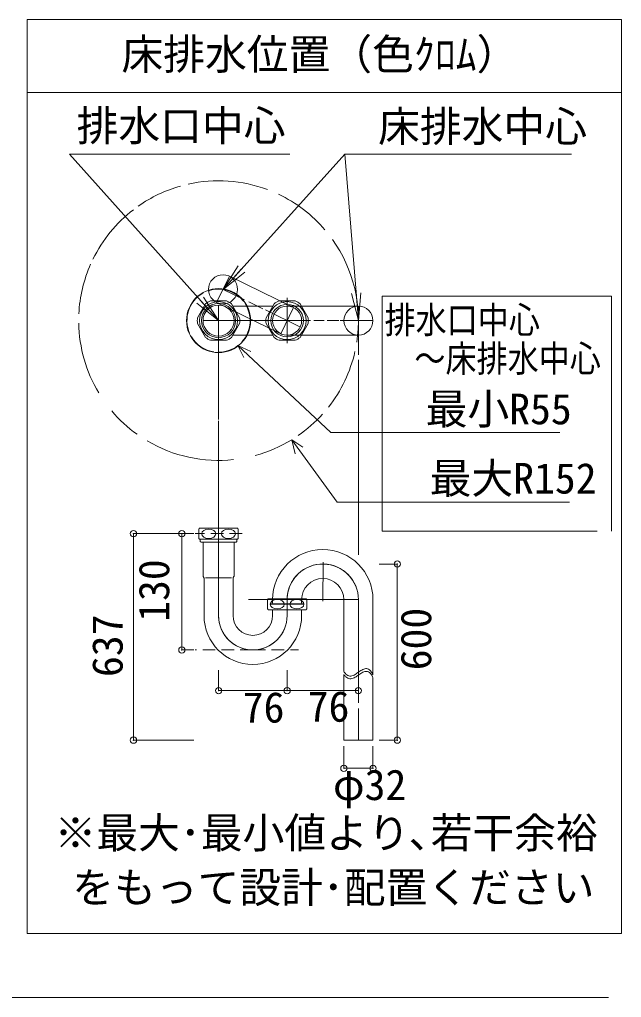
# Model space of a CAD drawing. Units: millimetres, scale not verified. Extents: x -1002 to 1008, y -687 to 676.
# Drawn here: x 720.2 to 1008.2, y -687.1 to -218.9 of the extents above; entities that cross this region are included whole.
import ezdxf
from ezdxf.enums import TextEntityAlignment as Align

# ---------------------------------------------------------------- set-up
doc = ezdxf.new("R2010")
doc.units = ezdxf.units.MM
doc.header["$LTSCALE"] = 5
doc.header["$PDMODE"] = 32
doc.header["$PDSIZE"] = 3
doc.linetypes.add('DASHED1', pattern=[1.8, 1.2, -0.6])
doc.layers.add('F-0', color=7, linetype='Continuous', lineweight=15)
doc.styles.add('ＭＳ ゴシック', font='')
doc.styles.get('ＭＳ ゴシック').set_extended_font_data('MS Gothic')

msp = doc.modelspace()

# ---------------------------------------------------------------- linework, layer by layer
at = {"layer": 'F-0', "lineweight": 18}
for p, q in [((723.858, -218.889), (723.858, -656.389)), ((1008.233, -218.889), (723.858, -218.889)), ((1008.233, -656.389), (1008.233, -218.889)), ((723.858, -656.389), (1008.233, -656.389))]:
    msp.add_line(p, q, dxfattribs=at)
at = {"layer": 'F-0'}
for p, q in [((723.858, -253.889), (1008.233, -253.889)), ((744.011, -283.312), (849.572, -283.312)), ((815.414, -363.023), (744.011, -283.312)), ((817.56, -348.053), (875.917, -283.312)), ((875.917, -283.312), (984.366, -283.312)), ((875.917, -283.312), (904.346, -283.312)), ((882.351, -363.023), (875.917, -283.312)), ((817.56, -348.053), (824.722, -336.84)), ((817.56, -348.053), (826.347, -338.304)), ((817.56, -348.053), (827.972, -339.769)), ((820.611, -341.802), (814.508, -354.304)), ((820.611, -341.802), (851.278, -356.771)), ((827.762, -353.033), (817.56, -348.053)), ((882.351, -363.023), (879.115, -350.116)), ((882.351, -363.023), (881.295, -349.94)), ((882.351, -363.023), (883.476, -349.764)), ((815.414, -363.023), (805.027, -354.706)), ((809.203, -354.967), (805.332, -361.672)), ((815.414, -363.023), (806.656, -353.246)), ((815.414, -363.023), (808.286, -351.787)), ((819.285, -353.616), (811.542, -353.616)), ((815.414, -355.585), (815.414, -373.788)), ((815.414, -355.588), (815.414, -370.46)), ((825.495, -361.672), (821.624, -354.967)), ((836.61, -357.353), (829.883, -354.069)), ((842.016, -354.967), (838.144, -361.672)), ((852.098, -353.616), (844.354, -353.616)), ((848.226, -373.788), (848.226, -352.066)), ((848.226, -371.663), (848.226, -354.382)), ((858.308, -361.672), (854.436, -354.967)), ((893.794, -351.248), (893.794, -463.813)), ((841.381, -356.066), (822.259, -356.066)), ((854.663, -366.165), (837.811, -357.939)), ((851.278, -356.771), (845.175, -369.274)), ((848.226, -356.066), (882.351, -356.066)), ((882.351, -369.979), (882.351, -356.066)), ((805.332, -364.373), (809.203, -371.079)), ((815.414, -363.023), (807.852, -363.023)), ((807.976, -363.023), (831.82, -363.023)), ((815.414, -363.023), (859.372, -363.023)), ((821.624, -371.079), (825.495, -364.373)), ((831.82, -363.023), (859.438, -363.023)), ((838.144, -364.373), (842.016, -371.079)), ((854.436, -371.079), (858.308, -364.373)), ((860.986, -363.023), (866.002, -363.023)), ((867.443, -363.023), (872.977, -363.023)), ((873.554, -363.023), (889.307, -363.023)), ((873.554, -363.023), (889.307, -363.023)), ((882.351, -363.023), (882.351, -379.362)), ((811.542, -372.429), (819.285, -372.429)), ((815.414, -370.46), (815.414, -383.044)), ((815.414, -410.369), (815.414, -373.788)), ((822.259, -369.979), (841.381, -369.979)), ((844.354, -372.429), (852.098, -372.429)), ((882.351, -369.979), (848.226, -369.979)), ((824.709, -374.944), (827.496, -380.748)), ((824.709, -374.944), (830.933, -377.792)), ((824.709, -374.944), (869.189, -416.543)), ((882.351, -381.738), (882.351, -398.836)), ((882.351, -382.876), (882.351, -400.007)), ((815.414, -390.634), (815.414, -409.762)), ((882.351, -399.568), (882.351, -432.218)), ((882.351, -402.642), (882.351, -432.804)), ((873.71, -416.543), (869.189, -416.543)), ((978.745, -416.543), (873.71, -416.543)), ((815.414, -417.048), (815.414, -440.73)), ((850.482, -420.039), (852.109, -426.864)), ((850.482, -420.039), (855.77, -423.643)), ((850.482, -420.039), (872.204, -449.972)), ((882.351, -432.658), (882.351, -440.271)), ((882.351, -436.464), (882.351, -458.28)), ((815.414, -444.069), (815.414, -504.806)), ((882.351, -444.506), (882.351, -473.877)), ((983.325, -449.972), (872.204, -449.972)), ((806.007, -462.81), (806.007, -467.33)), ((806.326, -462.445), (824.501, -462.445)), ((824.82, -467.33), (824.82, -462.81)), ((824.492, -467.695), (806.326, -467.695)), ((806.326, -467.695), (806.335, -467.695)), ((806.326, -467.695), (806.335, -467.695)), ((806.664, -467.695), (806.664, -468.731)), ((824.164, -468.731), (824.164, -467.695)), ((824.492, -467.695), (824.501, -467.695)), ((882.351, -463.844), (882.351, -475.171)), ((893.794, -463.813), (996.591, -463.813)), ((807.976, -469.081), (807.976, -476.209)), ((823.814, -469.081), (815.414, -469.081)), ((822.851, -476.209), (822.851, -469.081)), ((824.164, -468.731), (823.814, -469.081)), ((807.976, -476.209), (807.976, -485.151)), ((822.851, -485.151), (822.851, -476.209)), ((815.414, -504.27), (815.414, -478.44)), ((865.521, -478.594), (865.281, -497.363)), ((808.399, -486.07), (808.07, -485.501)), ((808.457, -486.289), (808.457, -493.624)), ((809.197, -486.172), (815.414, -486.172)), ((815.414, -486.172), (821.63, -486.172)), ((822.37, -504.27), (822.37, -486.289)), ((822.757, -485.501), (822.428, -486.07)), ((808.457, -493.624), (808.457, -504.27)), ((839.139, -496.176), (857.313, -496.176)), ((848.235, -504.27), (848.235, -495.841)), ((882.36, -496.614), (829.727, -496.614)), ((838.82, -496.541), (838.82, -501.061)), ((840.46, -498.801), (840.46, -498.539)), ((840.46, -498.539), (848.226, -498.539)), ((840.832, -498.801), (840.46, -498.801)), ((855.992, -498.801), (840.832, -498.801)), ((841.27, -496.614), (841.27, -498.101)), ((848.226, -504.235), (848.226, -496.614)), ((848.226, -498.539), (855.992, -498.539)), ((855.182, -498.101), (855.182, -496.614)), ((855.992, -498.801), (855.992, -498.539)), ((857.632, -501.061), (857.632, -496.541)), ((875.395, -496.614), (875.395, -531.086)), ((882.351, -496.614), (882.351, -520.535)), ((882.351, -496.614), (882.351, -515.898)), ((889.307, -532.611), (889.307, -496.614)), ((857.304, -501.426), (839.139, -501.426)), ((839.139, -501.426), (839.148, -501.426)), ((841.27, -501.619), (841.27, -504.27)), ((855.182, -504.27), (855.182, -501.619)), ((882.351, -520.169), (882.351, -546.035)), ((875.395, -532.399), (875.395, -549.596)), ((875.395, -549.596), (875.395, -563.899)), ((882.351, -548.72), (882.351, -563.899)), ((-1002.086, -687.064), (1002.034, -687.064))]:
    msp.add_line(p, q, dxfattribs=at)
at = {"layer": 'F-0', "color": 4, "lineweight": 9}
for p, q in [((774.685, -464.985), (774.685, -563.899)), ((774.685, -464.985), (803.574, -464.985)), ((797.839, -464.985), (797.839, -520.676)), ((797.839, -464.985), (803.574, -464.985)), ((900.962, -479.562), (892.299, -479.562)), ((900.962, -479.562), (900.962, -563.899)), ((797.839, -520.676), (803.574, -520.676)), ((815.414, -540.164), (815.414, -530.354)), ((848.235, -540.164), (848.235, -530.354)), ((882.351, -540.164), (882.351, -530.354)), ((815.414, -540.164), (848.235, -540.164)), ((848.235, -540.164), (882.351, -540.164)), ((774.685, -563.899), (803.574, -563.899)), ((900.962, -563.899), (892.299, -563.899)), ((875.395, -577.361), (875.395, -566.735)), ((889.307, -577.361), (889.307, -566.735)), ((875.395, -577.361), (889.307, -577.361))]:
    msp.add_line(p, q, dxfattribs=at)
at = {"layer": 'F-0', "color": 4, "linetype": 'DASHED1', "lineweight": 9}
for p, q in [((801.645, -464.985), (801.581, -464.985)), ((826.722, -464.985), (804.287, -464.985)), ((831.82, -520.676), (804.29, -520.676)), ((831.82, -520.676), (853.653, -520.676))]:
    msp.add_line(p, q, dxfattribs=at)
at = {"layer": 'F-0'}
for points in [[(851.278, -356.771), (845.175, -369.274), (814.508, -354.304)], [(893.794, -351.248), (1003.469, -351.248), (1003.469, -463.813)], [(815.414, -478.318), (815.414, -442.248), (815.414, -410.976)], [(815.414, -469.081), (807.014, -469.081), (806.664, -468.731)], [(875.395, -563.899), (889.307, -563.899), (889.307, -533.923)]]:
    msp.add_lwpolyline(points, dxfattribs=at)
for centre, radius in [((817.56, -348.053), 6.956), ((815.414, -363.023), 15.312), ((815.414, -363.023), 9.087), ((815.414, -363.023), 8.166), ((848.226, -363.023), 9.087), ((848.226, -363.023), 7.766), ((848.226, -363.023), 7.766), ((882.351, -363.023), 6.956)]:
    msp.add_circle(centre, radius, dxfattribs=at)
at = {"layer": 'F-0', "lineweight": 18}
for centre, radius in [((815.414, -363.023), 7.438), ((848.226, -363.023), 6.956)]:
    msp.add_circle(centre, radius, dxfattribs=at)
at = {"layer": 'F-0'}
for centre, radius, start, end in [((815.414, -363.023), 66.938, 105.78741, 125.02387), ((815.414, -363.023), 66.938, 69.55176, 102.48458), ((815.414, -363.023), 66.938, 40.45346, 64.61694), ((815.414, -363.023), 66.938, 127.52212, 153.93512), ((815.414, -363.023), 66.938, 351.07633, 35.51055), ((815.414, -363.023), 66.938, 156.12741, 177.22121), ((815.414, -363.023), 15.117, 119.87082, 203.47911), ((815.414, -363.023), 15.117, 38.01873, 108.88428), ((815.414, -363.023), 10.172, 112.37215, 127.62785), ((815.414, -363.023), 10.172, 52.37215, 67.62785), ((815.414, -363.023), 15.117, 317.38555, 32.77859), ((848.226, -363.023), 10.172, 112.37215, 127.62785), ((848.226, -363.023), 10.172, 52.37215, 67.62785), ((815.414, -363.023), 66.938, 181.04134, 211.02681), ((815.414, -363.023), 10.172, 172.37215, 187.62785), ((815.414, -363.023), 10.172, 352.37215, 7.62785), ((848.226, -363.023), 10.172, 172.37215, 187.62785), ((848.226, -363.023), 10.172, 352.37215, 7.62785), ((815.414, -363.023), 15.117, 211.12095, 261.30647), ((815.414, -363.023), 10.172, 232.37215, 247.62785), ((815.414, -363.023), 10.172, 292.37215, 307.62785), ((848.226, -363.023), 10.172, 232.37215, 247.62785), ((848.226, -363.023), 10.172, 292.37215, 307.62785), ((815.414, -363.023), 15.117, 269.01468, 307.94515), ((815.414, -363.023), 66.938, 321.76369, 347.20103), ((815.414, -363.023), 66.938, 220.25424, 234.38576), ((815.414, -363.023), 66.938, 304.63473, 317.9845), ((815.414, -363.023), 66.938, 239.27946, 276.17448), ((815.414, -363.023), 66.938, 285.1851, 301.59392), ((815.414, -363.023), 66.938, 274.56964, 274.58397), ((808.96, -465.07), 3.719, 135.09913, 142.57199), ((821.867, -465.07), 3.719, 37.42801, 44.90087), ((808.96, -465.07), 3.719, 217.42801, 224.90087), ((821.867, -465.07), 3.719, 315.09913, 322.57199), ((865.289, -496.614), 24.019, 0, 180), ((865.289, -496.614), 17.062, 87.94387, 180), ((865.289, -496.614), 17.071, 0, 177.40546), ((865.289, -496.614), 17.062, 0, 87.94387), ((808.676, -485.151), 0.7, 180, 210), ((808.02, -486.289), 0.438, 0, 30), ((822.807, -486.289), 0.438, 150, 180), ((822.151, -485.151), 0.7, 330, 0), ((865.289, -496.614), 10.106, 0, 180), ((841.773, -498.801), 3.719, 135.09913, 142.57199), ((854.679, -498.801), 3.719, 37.42801, 44.90087), ((840.832, -498.101), 0.438, 270, 0), ((855.62, -498.101), 0.438, 180, 270), ((831.82, -504.27), 23.363, 180, 0), ((831.82, -504.27), 16.406, 180, 270), ((831.82, -504.27), 16.415, 181.87086, 0), ((831.82, -504.27), 9.45, 180, 0), ((831.82, -504.27), 16.406, 270, 0), ((841.773, -498.801), 3.719, 217.42801, 224.90087), ((840.832, -501.619), 0.438, 0, 26.17755), ((855.62, -501.619), 0.438, 150, 180), ((854.679, -498.801), 3.719, 315.09913, 322.57199), ((880.711, -527.67), 6.319, 212.72203, 226.60953), ((880.711, -528.983), 6.319, 212.72203, 226.60953), ((878.831, -529.741), 3.523, 225.702, 245.03152), ((878.831, -531.053), 3.523, 225.702, 245.03152), ((878.487, -530.498), 2.692, 244.86394, 266.31233), ((878.496, -530.003), 3.186, 266.722, 284.24596), ((877.999, -528.133), 5.122, 284.48835, 295.96465), ((875.998, -524.04), 9.678, 296.00867, 302.489), ((875.998, -525.352), 9.678, 296.00867, 302.489), ((868.141, -511.685), 24.32, 302.46715, 305.15235), ((868.141, -512.997), 24.32, 302.46715, 305.15235), ((942.27, -616.966), 104.441, 124.52174, 125.14879), ((942.27, -618.279), 104.441, 124.52174, 125.14879), ((891.469, -543.07), 14.767, 120.34038, 124.6107), ((891.469, -544.382), 14.767, 120.34038, 124.6107), ((887.267, -535.834), 6.4, 111.45266, 120.60102), ((887.267, -537.146), 6.4, 111.45266, 120.60102), ((886.186, -533.026), 3.391, 96.00772, 111.8117), ((886.186, -534.338), 3.391, 96.00772, 111.8117), ((886.068, -532.016), 2.375, 73.97913, 95.71073), ((886.068, -533.329), 2.375, 73.97913, 95.71073), ((885.899, -532.344), 2.738, 51.5772, 72.48176), ((885.899, -533.657), 2.738, 51.5772, 72.48176), ((884.472, -533.956), 4.889, 35.29043, 50.21011), ((884.472, -535.269), 4.889, 35.29043, 50.21011), ((880.058, -536.913), 10.201, 24.94423, 34.52454), ((880.058, -538.225), 10.201, 24.94423, 34.52454), ((878.487, -531.81), 2.692, 244.86394, 266.31233), ((878.496, -531.316), 3.186, 266.722, 284.24596), ((877.999, -529.445), 5.122, 284.48835, 295.96465)]:
    msp.add_arc(centre, radius, start, end, dxfattribs=at)
for centre in [(810.71, -465.07), (820.117, -465.07), (843.523, -498.801), (852.929, -498.801)]:
    msp.add_ellipse(centre, major_axis=(3.353, 0), ratio=0.674074, dxfattribs=at)
at = {"layer": 'F-0', "color": 6}
for p in [(774.685, -464.985), (797.839, -464.985), (900.962, -479.562), (797.839, -520.676), (815.414, -540.164), (848.235, -540.164), (882.351, -540.164), (774.685, -563.899), (900.962, -563.899), (875.395, -577.361), (889.307, -577.361)]:
    msp.add_point(p, dxfattribs=at)

# ---------------------------------------------------------------- texts
at = {"layer": 'F-0', "style": 'ＭＳ ゴシック'}
for s, p in [('床排水位置（色ｸﾛﾑ）', (768.927, -247.216)), ('排水口中心', (747.475, -281.399)), ('床排水中心', (891.77, -281.777)), ('最小R55', (914.523, -417.052)), ('最大R152', (916.433, -450.232)), ('76', (826.988, -559.882)), ('76', (858.082, -559.459)), ('φ32', (870.165, -596.968)), ('※最大･最小値より､若干余裕', (736.922, -619.999)), ('をもって設計･配置ください', (745.374, -646.106))]:
    msp.add_text(s, height=14.66, dxfattribs=at).set_placement(p, align=Align.BOTTOM_LEFT)
at = {"layer": 'F-0', "style": 'ＭＳ ゴシック', "width": 0.85}
for s, p in [('排水口中心', (894.852, -372.945)), ('～床排水中心', (909.145, -391.439))]:
    msp.add_text(s, height=12.83, dxfattribs=at).set_placement(p, align=Align.BOTTOM_LEFT)
at = {"layer": 'F-0', "style": 'ＭＳ ゴシック'}
for s, p in [('130', (796.21, -507.219)), ('637', (773.924, -533.661)), ('600', (921.584, -530.43))]:
    msp.add_text(s, height=14.66, rotation=90, dxfattribs=at).set_placement(p, align=Align.BOTTOM_LEFT)

doc.saveas('drawing.dxf')
